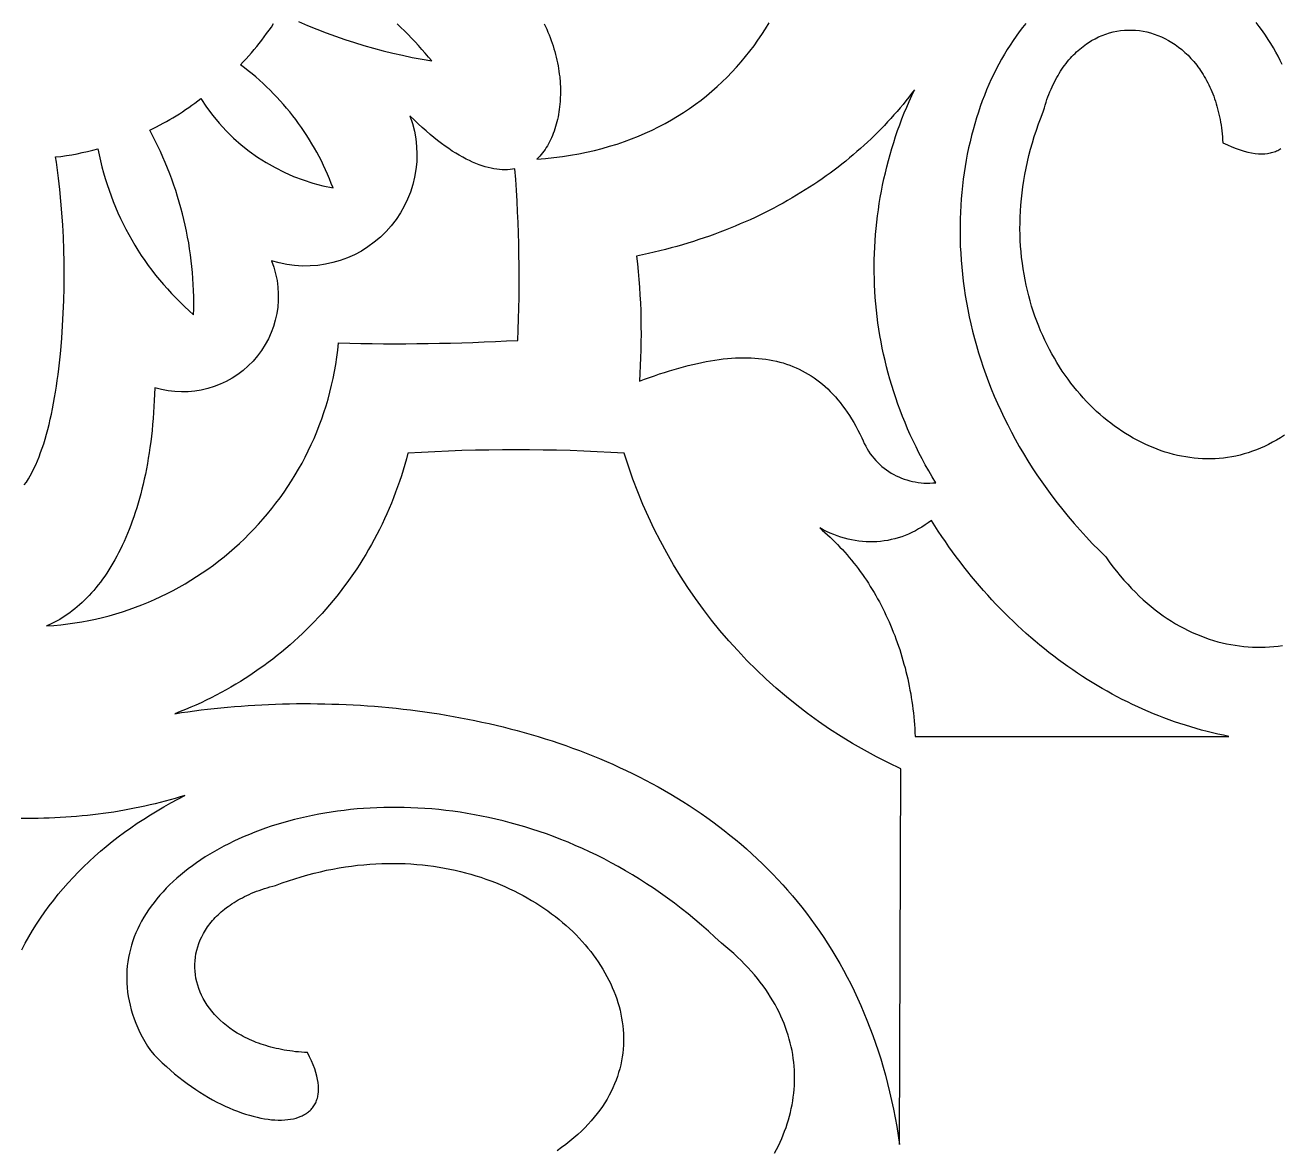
# Model space of a CAD drawing. Extents: x -4950 to -2150, y -1354 to 1346.
# Drawn here: x -4598.9 to -4386.9, y 801.8 to 991.7 of the extents above; entities that cross this region are included whole.
import ezdxf

# ---------------------------------------------------------------- set-up
doc = ezdxf.new("R2010")
doc.units = 0
doc.layers.add('LAYER_1', color=18, linetype='CONTINUOUS')

msp = doc.modelspace()

# ---------------------------------------------------------------- linework, layer by layer
at = {"layer": 'LAYER_1'}
for points in [[(-4552.79, 992.28), (-4551.24, 991.62), (-4549.68, 990.99), (-4548.11, 990.39), (-4546.53, 989.81), (-4544.94, 989.27), (-4543.34, 988.75), (-4541.73, 988.26), (-4540.12, 987.8), (-4538.49, 987.37), (-4536.86, 986.96), (-4535.22, 986.59), (-4533.57, 986.24), (-4531.91, 985.93), (-4530.25, 985.64), (-4530.81, 986.3), (-4531.37, 986.95), (-4531.94, 987.59), (-4532.51, 988.23), (-4533.1, 988.86), (-4533.69, 989.48), (-4534.28, 990.09), (-4534.89, 990.7), (-4535.5, 991.3), (-4536.12, 991.89)], [(-4511.32, 991.9), (-4511.1, 991.44), (-4510.88, 990.98), (-4510.68, 990.52), (-4510.48, 990.06), (-4510.29, 989.59), (-4510.12, 989.12), (-4509.95, 988.65), (-4509.79, 988.18), (-4509.65, 987.71), (-4509.51, 987.23), (-4509.38, 986.75), (-4509.26, 986.28), (-4509.15, 985.8), (-4509.05, 985.32), (-4508.96, 984.84), (-4508.88, 984.37), (-4508.81, 983.89), (-4508.75, 983.42), (-4508.69, 982.94), (-4508.61, 982), (-4508.57, 981.07), (-4508.56, 980.14), (-4508.59, 979.23), (-4508.62, 978.78), (-4508.66, 978.34), (-4508.7, 977.9), (-4508.76, 977.46), (-4508.82, 977.03), (-4508.89, 976.6), (-4508.97, 976.18), (-4509.06, 975.76), (-4509.16, 975.36), (-4509.26, 974.95), (-4509.38, 974.56), (-4509.5, 974.17), (-4509.63, 973.78), (-4509.77, 973.41), (-4509.91, 973.04), (-4510.07, 972.68), (-4510.23, 972.33), (-4510.4, 971.98), (-4510.58, 971.65), (-4510.77, 971.32), (-4510.96, 971.01), (-4511.16, 970.7), (-4511.37, 970.4), (-4511.59, 970.12), (-4511.82, 969.84), (-4512.05, 969.58), (-4512.29, 969.32), (-4512.54, 969.08), (-4511.09, 969.19), (-4509.65, 969.34), (-4508.24, 969.52), (-4506.85, 969.72), (-4505.48, 969.97), (-4504.14, 970.24), (-4502.82, 970.54), (-4501.53, 970.87), (-4500.25, 971.23), (-4499, 971.62), (-4497.77, 972.03), (-4496.57, 972.48), (-4495.39, 972.95), (-4494.23, 973.45), (-4493.09, 973.97), (-4491.98, 974.52), (-4490.89, 975.09), (-4489.82, 975.69), (-4488.78, 976.32), (-4487.76, 976.96), (-4486.76, 977.63), (-4485.78, 978.32), (-4484.83, 979.04), (-4483.9, 979.78), (-4483, 980.53), (-4482.12, 981.31), (-4481.26, 982.11), (-4480.42, 982.92), (-4479.6, 983.76), (-4478.81, 984.61), (-4478.05, 985.49), (-4477.3, 986.38), (-4476.58, 987.28), (-4475.88, 988.21), (-4475.21, 989.15), (-4474.55, 990.1), (-4473.92, 991.07), (-4473.32, 992.06)], [(-4430, 991.95), (-4430.55, 991.27), (-4431.09, 990.56), (-4431.62, 989.83), (-4432.14, 989.09), (-4432.64, 988.33), (-4433.13, 987.55), (-4433.61, 986.76), (-4434.08, 985.95), (-4434.54, 985.12), (-4434.98, 984.27), (-4435.4, 983.42), (-4435.82, 982.54), (-4436.22, 981.65), (-4436.61, 980.75), (-4436.98, 979.83), (-4437.34, 978.9), (-4437.68, 977.95), (-4438.01, 976.99), (-4438.32, 976.02), (-4438.62, 975.03), (-4438.9, 974.04), (-4439.16, 973.03), (-4439.41, 972.01), (-4439.65, 970.97), (-4439.87, 969.93), (-4440.07, 968.88), (-4440.25, 967.81), (-4440.42, 966.74), (-4440.56, 965.66), (-4440.7, 964.56), (-4440.81, 963.46), (-4440.9, 962.35), (-4440.98, 961.23), (-4441.04, 960.1), (-4441.08, 958.97), (-4441.1, 957.83), (-4441.1, 956.68), (-4441.08, 955.52), (-4441.05, 954.36), (-4440.99, 953.19), (-4440.91, 952.02), (-4440.81, 950.84), (-4440.69, 949.65), (-4440.55, 948.46), (-4440.39, 947.27), (-4440.21, 946.07), (-4440.01, 944.87), (-4439.78, 943.67), (-4439.54, 942.46), (-4439.27, 941.25), (-4438.98, 940.03), (-4438.66, 938.82), (-4438.33, 937.6), (-4437.97, 936.38), (-4437.58, 935.17), (-4437.18, 933.95), (-4436.75, 932.72), (-4436.29, 931.5), (-4435.82, 930.28), (-4435.31, 929.06), (-4434.79, 927.84), (-4434.23, 926.63), (-4433.66, 925.41), (-4433.05, 924.2), (-4432.43, 922.98), (-4431.77, 921.78), (-4431.09, 920.57), (-4430.39, 919.37), (-4429.66, 918.17), (-4428.9, 916.97), (-4428.11, 915.78), (-4427.3, 914.59), (-4426.46, 913.41), (-4425.59, 912.23), (-4424.7, 911.06), (-4423.77, 909.89), (-4422.82, 908.73), (-4421.84, 907.58), (-4420.83, 906.43), (-4419.8, 905.29), (-4418.73, 904.16), (-4417.63, 903.04), (-4416.51, 901.92), (-4415.91, 901.09), (-4415.3, 900.28), (-4414.68, 899.5), (-4414.06, 898.74), (-4413.43, 898.01), (-4412.79, 897.3), (-4412.15, 896.61), (-4411.5, 895.95), (-4410.84, 895.32), (-4410.18, 894.71), (-4409.52, 894.12), (-4408.84, 893.55), (-4408.17, 893.01), (-4407.49, 892.5), (-4406.8, 892), (-4406.11, 891.53), (-4405.42, 891.08), (-4404.72, 890.66), (-4404.02, 890.26), (-4403.31, 889.88), (-4402.61, 889.52), (-4401.9, 889.18), (-4401.18, 888.87), (-4400.47, 888.58), (-4399.75, 888.31), (-4399.03, 888.06), (-4398.3, 887.83), (-4397.58, 887.62), (-4396.85, 887.44), (-4396.13, 887.28), (-4395.4, 887.13), (-4394.67, 887.01), (-4393.94, 886.91), (-4393.21, 886.82), (-4392.48, 886.76), (-4391.75, 886.72), (-4391.02, 886.7), (-4390.29, 886.7), (-4389.56, 886.71), (-4388.84, 886.75), (-4388.11, 886.81), (-4387.38, 886.88), (-4386.66, 886.97)], [(-4386.35, 922.48), (-4387.01, 922.05), (-4387.67, 921.64), (-4388.34, 921.27), (-4389.01, 920.91), (-4389.69, 920.58), (-4390.37, 920.28), (-4391.06, 920), (-4391.75, 919.75), (-4392.44, 919.52), (-4393.13, 919.31), (-4393.83, 919.12), (-4394.53, 918.96), (-4395.23, 918.83), (-4395.94, 918.71), (-4396.64, 918.62), (-4397.35, 918.56), (-4398.05, 918.51), (-4398.76, 918.49), (-4399.46, 918.48), (-4400.17, 918.51), (-4400.88, 918.55), (-4401.58, 918.61), (-4402.29, 918.69), (-4402.99, 918.8), (-4403.69, 918.92), (-4404.39, 919.07), (-4405.08, 919.24), (-4405.78, 919.42), (-4406.47, 919.63), (-4407.16, 919.86), (-4407.84, 920.1), (-4408.52, 920.37), (-4409.2, 920.65), (-4409.87, 920.95), (-4410.53, 921.27), (-4411.19, 921.61), (-4411.85, 921.97), (-4412.5, 922.35), (-4413.14, 922.74), (-4413.78, 923.15), (-4414.41, 923.58), (-4415.04, 924.02), (-4415.65, 924.49), (-4416.26, 924.97), (-4416.86, 925.46), (-4417.46, 925.97), (-4418.04, 926.5), (-4418.62, 927.04), (-4419.19, 927.6), (-4419.74, 928.18), (-4420.29, 928.76), (-4420.83, 929.37), (-4421.36, 929.99), (-4421.87, 930.62), (-4422.38, 931.27), (-4422.87, 931.93), (-4423.36, 932.61), (-4423.83, 933.3), (-4424.29, 934), (-4424.73, 934.72), (-4425.17, 935.45), (-4425.59, 936.19), (-4426, 936.94), (-4426.39, 937.71), (-4426.77, 938.49), (-4427.14, 939.28), (-4427.49, 940.08), (-4427.82, 940.9), (-4428.14, 941.73), (-4428.45, 942.56), (-4428.74, 943.41), (-4429.01, 944.27), (-4429.27, 945.14), (-4429.51, 946.02), (-4429.73, 946.91), (-4429.94, 947.81), (-4430.13, 948.72), (-4430.3, 949.64), (-4430.45, 950.56), (-4430.58, 951.5), (-4430.7, 952.45), (-4430.79, 953.4), (-4430.87, 954.36), (-4430.93, 955.33), (-4430.96, 956.31), (-4430.98, 957.3), (-4430.97, 958.29), (-4430.95, 959.29), (-4430.9, 960.3), (-4430.83, 961.32), (-4430.74, 962.34), (-4430.63, 963.37), (-4430.49, 964.4), (-4430.33, 965.44), (-4430.15, 966.49), (-4429.95, 967.54), (-4429.72, 968.6), (-4429.46, 969.66), (-4429.19, 970.73), (-4428.88, 971.8), (-4428.56, 972.88), (-4428.21, 973.96), (-4427.83, 975.04), (-4427.42, 976.13), (-4426.99, 977.23), (-4426.86, 977.71), (-4426.72, 978.19), (-4426.57, 978.66), (-4426.42, 979.11), (-4426.26, 979.56), (-4426.09, 980), (-4425.92, 980.43), (-4425.74, 980.85), (-4425.56, 981.27), (-4425.37, 981.67), (-4425.17, 982.07), (-4424.97, 982.45), (-4424.77, 982.83), (-4424.56, 983.2), (-4424.35, 983.55), (-4424.13, 983.9), (-4423.9, 984.25), (-4423.67, 984.58), (-4423.44, 984.9), (-4423.2, 985.22), (-4422.96, 985.52), (-4422.72, 985.82), (-4422.47, 986.11), (-4422.21, 986.39), (-4421.95, 986.66), (-4421.69, 986.92), (-4421.43, 987.17), (-4421.16, 987.42), (-4420.89, 987.65), (-4420.61, 987.88), (-4420.34, 988.1), (-4420.05, 988.31), (-4419.77, 988.51), (-4419.48, 988.71), (-4418.9, 989.07), (-4418.31, 989.4), (-4417.71, 989.69), (-4417.11, 989.95), (-4416.49, 990.18), (-4415.87, 990.37), (-4415.25, 990.54), (-4414.62, 990.66), (-4413.99, 990.76), (-4413.36, 990.82), (-4412.72, 990.86), (-4412.08, 990.85), (-4411.45, 990.82), (-4410.82, 990.76), (-4410.18, 990.66), (-4409.56, 990.53), (-4408.93, 990.37), (-4408.31, 990.18), (-4407.7, 989.96), (-4407.09, 989.71), (-4406.5, 989.42), (-4405.91, 989.11), (-4405.33, 988.77), (-4404.76, 988.39), (-4404.2, 987.99), (-4403.66, 987.55), (-4403.13, 987.09), (-4402.61, 986.6), (-4402.11, 986.08), (-4401.62, 985.52), (-4401.15, 984.94), (-4400.93, 984.64), (-4400.7, 984.33), (-4400.49, 984.02), (-4400.27, 983.69), (-4400.06, 983.36), (-4399.86, 983.03), (-4399.66, 982.68), (-4399.47, 982.33), (-4399.28, 981.97), (-4399.1, 981.61), (-4398.92, 981.24), (-4398.75, 980.86), (-4398.59, 980.47), (-4398.43, 980.08), (-4398.28, 979.68), (-4398.13, 979.27), (-4397.99, 978.86), (-4397.86, 978.43), (-4397.73, 978.01), (-4397.61, 977.57), (-4397.5, 977.13), (-4397.39, 976.68), (-4397.29, 976.23), (-4397.2, 975.77), (-4397.12, 975.3), (-4397.04, 974.82), (-4396.97, 974.34), (-4396.91, 973.85), (-4396.85, 973.36), (-4396.81, 972.86), (-4396.77, 972.35), (-4396.74, 971.83), (-4395.97, 971.47), (-4395.22, 971.15), (-4394.51, 970.87), (-4393.81, 970.63), (-4393.15, 970.42), (-4392.5, 970.26), (-4391.89, 970.13), (-4391.29, 970.04), (-4390.73, 969.99), (-4390.19, 969.97), (-4389.67, 969.99), (-4389.18, 970.03), (-4388.94, 970.07), (-4388.71, 970.12), (-4388.49, 970.17), (-4388.27, 970.23), (-4388.06, 970.3), (-4387.85, 970.37), (-4387.65, 970.46), (-4387.46, 970.55), (-4387.27, 970.64), (-4387.09, 970.75), (-4386.92, 970.86)], [(-4386.72, 985.03), (-4387.05, 985.73), (-4387.41, 986.43), (-4387.79, 987.14), (-4388.2, 987.85), (-4388.63, 988.56), (-4389.08, 989.28), (-4389.55, 989.99), (-4390.05, 990.71), (-4390.58, 991.43), (-4391.12, 992.14)], [(-4599.48, 835.61), (-4598.9, 836.71), (-4598.3, 837.8), (-4597.66, 838.88), (-4597, 839.93), (-4596.32, 840.98), (-4595.61, 842), (-4594.87, 843.02), (-4594.11, 844.01), (-4593.33, 844.99), (-4592.52, 845.95), (-4591.68, 846.9), (-4590.83, 847.83), (-4589.95, 848.75), (-4589.05, 849.64), (-4588.12, 850.52), (-4587.18, 851.39), (-4586.22, 852.24), (-4585.23, 853.07), (-4584.22, 853.88), (-4583.2, 854.68), (-4582.15, 855.46), (-4581.09, 856.22), (-4580.01, 856.96), (-4578.91, 857.69), (-4577.79, 858.4), (-4576.65, 859.09), (-4575.5, 859.76), (-4574.33, 860.42), (-4573.15, 861.06), (-4571.95, 861.68), (-4572.78, 861.42), (-4573.61, 861.17), (-4574.45, 860.93), (-4575.3, 860.7), (-4576.14, 860.48), (-4576.99, 860.26), (-4577.85, 860.06), (-4578.71, 859.86), (-4579.57, 859.67), (-4580.44, 859.5), (-4581.31, 859.33), (-4582.18, 859.17), (-4583.06, 859.01), (-4583.95, 858.87), (-4584.83, 858.74), (-4585.73, 858.61), (-4586.62, 858.5), (-4587.52, 858.39), (-4588.42, 858.29), (-4589.33, 858.2), (-4590.25, 858.12), (-4591.16, 858.05), (-4592.08, 857.98), (-4593.01, 857.93), (-4593.93, 857.89), (-4594.87, 857.85), (-4595.8, 857.82), (-4596.75, 857.8), (-4597.69, 857.79), (-4598.64, 857.79), (-4599.59, 857.8)], [(-4472.4, 801.3), (-4472.08, 801.9), (-4471.77, 802.52), (-4471.49, 803.13), (-4471.21, 803.75), (-4470.95, 804.37), (-4470.71, 805), (-4470.48, 805.63), (-4470.27, 806.26), (-4470.08, 806.89), (-4469.9, 807.53), (-4469.74, 808.17), (-4469.59, 808.81), (-4469.46, 809.45), (-4469.35, 810.1), (-4469.26, 810.75), (-4469.18, 811.39), (-4469.11, 812.05), (-4469.07, 812.7), (-4469.04, 813.35), (-4469.03, 814), (-4469.04, 814.66), (-4469.07, 815.31), (-4469.11, 815.97), (-4469.17, 816.62), (-4469.25, 817.28), (-4469.35, 817.93), (-4469.46, 818.59), (-4469.6, 819.24), (-4469.75, 819.9), (-4469.92, 820.55), (-4470.11, 821.2), (-4470.32, 821.85), (-4470.55, 822.5), (-4470.79, 823.15), (-4471.06, 823.8), (-4471.35, 824.44), (-4471.65, 825.09), (-4471.98, 825.73), (-4472.32, 826.37), (-4472.69, 827), (-4473.07, 827.64), (-4473.48, 828.27), (-4473.91, 828.89), (-4474.35, 829.52), (-4474.82, 830.14), (-4475.31, 830.76), (-4475.81, 831.37), (-4476.34, 831.98), (-4476.89, 832.59), (-4477.47, 833.19), (-4478.06, 833.79), (-4478.67, 834.38), (-4479.31, 834.97), (-4479.97, 835.55), (-4480.65, 836.13), (-4481.35, 836.71), (-4482.47, 837.76), (-4483.59, 838.78), (-4484.72, 839.77), (-4485.86, 840.74), (-4487.01, 841.68), (-4488.16, 842.6), (-4489.32, 843.48), (-4490.49, 844.35), (-4491.66, 845.18), (-4492.84, 845.99), (-4494.02, 846.77), (-4495.21, 847.53), (-4496.4, 848.26), (-4497.59, 848.97), (-4498.79, 849.65), (-4500, 850.31), (-4501.2, 850.95), (-4502.41, 851.56), (-4503.63, 852.14), (-4504.84, 852.7), (-4506.06, 853.24), (-4507.27, 853.76), (-4508.49, 854.25), (-4509.71, 854.72), (-4510.93, 855.16), (-4512.15, 855.59), (-4513.37, 855.99), (-4514.59, 856.37), (-4515.81, 856.73), (-4517.03, 857.06), (-4518.25, 857.37), (-4519.46, 857.67), (-4520.68, 857.94), (-4521.89, 858.19), (-4523.09, 858.42), (-4524.3, 858.63), (-4525.5, 858.82), (-4526.7, 858.99), (-4527.89, 859.14), (-4529.08, 859.27), (-4530.27, 859.38), (-4531.45, 859.47), (-4532.62, 859.54), (-4533.79, 859.6), (-4534.95, 859.63), (-4536.11, 859.65), (-4537.26, 859.65), (-4538.4, 859.63), (-4539.53, 859.59), (-4540.66, 859.54), (-4541.78, 859.46), (-4542.89, 859.38), (-4543.99, 859.27), (-4545.08, 859.15), (-4546.17, 859.01), (-4547.24, 858.85), (-4548.31, 858.68), (-4549.36, 858.5), (-4550.4, 858.29), (-4551.44, 858.08), (-4552.46, 857.84), (-4553.47, 857.59), (-4554.46, 857.33), (-4555.45, 857.05), (-4556.42, 856.76), (-4557.38, 856.46), (-4558.33, 856.14), (-4559.26, 855.8), (-4560.18, 855.45), (-4561.08, 855.09), (-4561.97, 854.72), (-4562.84, 854.33), (-4563.7, 853.93), (-4564.55, 853.52), (-4565.37, 853.1), (-4566.19, 852.66), (-4566.98, 852.22), (-4567.76, 851.76), (-4568.52, 851.29), (-4569.26, 850.8), (-4569.99, 850.31), (-4570.7, 849.81), (-4571.38, 849.29), (-4572.05, 848.77), (-4572.7, 848.23), (-4573.33, 847.69), (-4573.94, 847.13), (-4574.54, 846.57), (-4575.11, 845.99), (-4575.65, 845.41), (-4576.18, 844.82), (-4576.69, 844.22), (-4577.17, 843.61), (-4577.64, 842.99), (-4578.08, 842.37), (-4578.49, 841.74), (-4578.89, 841.1), (-4579.26, 840.45), (-4579.6, 839.79), (-4579.92, 839.13), (-4580.22, 838.46), (-4580.5, 837.78), (-4580.74, 837.1), (-4580.96, 836.41), (-4581.16, 835.72), (-4581.33, 835.02), (-4581.47, 834.31), (-4581.59, 833.6), (-4581.68, 832.89), (-4581.74, 832.17), (-4581.78, 831.44), (-4581.78, 830.71), (-4581.76, 829.98), (-4581.71, 829.24), (-4581.63, 828.49), (-4581.52, 827.75), (-4581.38, 827), (-4581.21, 826.25), (-4581.01, 825.49), (-4580.78, 824.73), (-4580.52, 823.97), (-4580.23, 823.21), (-4579.9, 822.44), (-4579.54, 821.67), (-4579.15, 820.9), (-4578.73, 820.13), (-4578.28, 819.36), (-4577.79, 818.59), (-4577.12, 817.88), (-4576.45, 817.2), (-4575.77, 816.54), (-4575.09, 815.9), (-4574.39, 815.28), (-4573.69, 814.69), (-4572.99, 814.11), (-4572.28, 813.56), (-4571.57, 813.03), (-4570.86, 812.52), (-4570.14, 812.03), (-4569.42, 811.56), (-4568.71, 811.12), (-4567.99, 810.7), (-4567.28, 810.3), (-4566.57, 809.92), (-4565.86, 809.56), (-4565.16, 809.23), (-4564.46, 808.92), (-4563.76, 808.63), (-4563.08, 808.36), (-4562.4, 808.11), (-4561.73, 807.89), (-4561.06, 807.69), (-4560.41, 807.51), (-4559.77, 807.35), (-4559.14, 807.21), (-4558.52, 807.1), (-4557.92, 807.01), (-4557.32, 806.94), (-4556.75, 806.9), (-4556.19, 806.88), (-4555.64, 806.88), (-4555.11, 806.9), (-4554.6, 806.95), (-4554.11, 807.01), (-4553.64, 807.1), (-4553.19, 807.22), (-4552.76, 807.35), (-4552.35, 807.51), (-4552.16, 807.6), (-4551.97, 807.69), (-4551.78, 807.79), (-4551.6, 807.9), (-4551.43, 808.01), (-4551.27, 808.13), (-4551.11, 808.25), (-4550.96, 808.38), (-4550.81, 808.51), (-4550.67, 808.65), (-4550.54, 808.8), (-4550.41, 808.95), (-4550.29, 809.1), (-4550.18, 809.27), (-4550.07, 809.43), (-4549.97, 809.61), (-4549.88, 809.79), (-4549.8, 809.97), (-4549.73, 810.17), (-4549.66, 810.36), (-4549.6, 810.57), (-4549.54, 810.78), (-4549.5, 810.99), (-4549.46, 811.21), (-4549.41, 811.67), (-4549.4, 812.15), (-4549.42, 812.66), (-4549.47, 813.19), (-4549.56, 813.74), (-4549.69, 814.31), (-4549.85, 814.91), (-4550.05, 815.54), (-4550.3, 816.18), (-4550.58, 816.85), (-4550.9, 817.55), (-4551.26, 818.26), (-4551.78, 818.29), (-4552.28, 818.33), (-4552.79, 818.37), (-4553.28, 818.42), (-4553.77, 818.48), (-4554.25, 818.55), (-4554.73, 818.62), (-4555.19, 818.7), (-4555.66, 818.78), (-4556.11, 818.88), (-4556.56, 818.98), (-4557, 819.08), (-4557.44, 819.19), (-4557.86, 819.31), (-4558.28, 819.44), (-4558.7, 819.57), (-4559.11, 819.7), (-4559.51, 819.84), (-4559.9, 819.99), (-4560.28, 820.15), (-4560.66, 820.3), (-4561.04, 820.47), (-4561.4, 820.64), (-4561.76, 820.81), (-4562.11, 820.99), (-4562.46, 821.18), (-4563.12, 821.56), (-4563.76, 821.96), (-4564.37, 822.38), (-4564.95, 822.82), (-4565.5, 823.27), (-4566.03, 823.74), (-4566.52, 824.22), (-4566.98, 824.72), (-4567.42, 825.23), (-4567.82, 825.75), (-4568.2, 826.28), (-4568.54, 826.82), (-4568.85, 827.37), (-4569.14, 827.93), (-4569.39, 828.49), (-4569.61, 829.06), (-4569.8, 829.64), (-4569.96, 830.22), (-4570.09, 830.81), (-4570.19, 831.4), (-4570.25, 831.99), (-4570.28, 832.58), (-4570.28, 833.17), (-4570.25, 833.77), (-4570.19, 834.36), (-4570.09, 834.95), (-4569.97, 835.53), (-4569.8, 836.12), (-4569.61, 836.69), (-4569.38, 837.27), (-4569.12, 837.83), (-4568.83, 838.39), (-4568.5, 838.94), (-4568.14, 839.48), (-4567.94, 839.75), (-4567.74, 840.02), (-4567.53, 840.28), (-4567.31, 840.54), (-4567.08, 840.79), (-4566.85, 841.05), (-4566.6, 841.3), (-4566.35, 841.54), (-4566.09, 841.79), (-4565.82, 842.03), (-4565.54, 842.26), (-4565.25, 842.5), (-4564.95, 842.73), (-4564.64, 842.95), (-4564.33, 843.17), (-4564.01, 843.39), (-4563.67, 843.6), (-4563.33, 843.81), (-4562.98, 844.02), (-4562.62, 844.22), (-4562.26, 844.41), (-4561.88, 844.61), (-4561.49, 844.79), (-4561.1, 844.97), (-4560.7, 845.15), (-4560.28, 845.32), (-4559.86, 845.49), (-4559.43, 845.65), (-4558.99, 845.8), (-4558.54, 845.95), (-4558.08, 846.09), (-4557.62, 846.23), (-4557.14, 846.36), (-4556.66, 846.49), (-4555.56, 846.89), (-4554.47, 847.27), (-4553.39, 847.62), (-4552.31, 847.95), (-4551.23, 848.25), (-4550.16, 848.53), (-4549.09, 848.79), (-4548.03, 849.03), (-4546.97, 849.24), (-4545.92, 849.43), (-4544.87, 849.6), (-4543.83, 849.75), (-4542.8, 849.88), (-4541.77, 849.98), (-4540.75, 850.07), (-4539.73, 850.13), (-4538.72, 850.18), (-4537.72, 850.2), (-4536.73, 850.2), (-4535.74, 850.19), (-4534.76, 850.16), (-4533.79, 850.1), (-4532.83, 850.03), (-4531.87, 849.94), (-4530.93, 849.84), (-4529.99, 849.71), (-4529.06, 849.57), (-4528.15, 849.41), (-4527.24, 849.24), (-4526.34, 849.04), (-4525.45, 848.84), (-4524.57, 848.61), (-4523.7, 848.37), (-4522.84, 848.12), (-4521.99, 847.85), (-4521.15, 847.56), (-4520.33, 847.26), (-4519.51, 846.95), (-4518.71, 846.62), (-4517.92, 846.28), (-4517.14, 845.93), (-4516.37, 845.56), (-4515.62, 845.18), (-4514.87, 844.79), (-4514.15, 844.38), (-4513.43, 843.96), (-4512.73, 843.54), (-4512.04, 843.1), (-4511.36, 842.65), (-4510.7, 842.18), (-4510.05, 841.71), (-4509.42, 841.23), (-4508.8, 840.74), (-4508.19, 840.24), (-4507.6, 839.72), (-4507.03, 839.2), (-4506.47, 838.68), (-4505.93, 838.14), (-4505.4, 837.59), (-4504.89, 837.04), (-4504.39, 836.48), (-4503.92, 835.91), (-4503.45, 835.34), (-4503.01, 834.75), (-4502.58, 834.16), (-4502.17, 833.57), (-4501.78, 832.97), (-4501.4, 832.36), (-4501.04, 831.75), (-4500.7, 831.13), (-4500.38, 830.51), (-4500.08, 829.89), (-4499.8, 829.26), (-4499.53, 828.62), (-4499.29, 827.98), (-4499.06, 827.34), (-4498.85, 826.7), (-4498.67, 826.05), (-4498.5, 825.4), (-4498.35, 824.75), (-4498.23, 824.1), (-4498.12, 823.44), (-4498.04, 822.78), (-4497.98, 822.13), (-4497.93, 821.47), (-4497.91, 820.81), (-4497.92, 820.15), (-4497.94, 819.49), (-4497.98, 818.83), (-4498.05, 818.17), (-4498.14, 817.52), (-4498.26, 816.86), (-4498.39, 816.21), (-4498.55, 815.55), (-4498.74, 814.9), (-4498.94, 814.25), (-4499.17, 813.61), (-4499.43, 812.97), (-4499.71, 812.33), (-4500.01, 811.69), (-4500.34, 811.06), (-4500.69, 810.43), (-4501.07, 809.81), (-4501.48, 809.19), (-4501.91, 808.57), (-4502.36, 807.96), (-4502.84, 807.36), (-4503.35, 806.76), (-4503.89, 806.17), (-4504.45, 805.58), (-4505.03, 805), (-4505.65, 804.43), (-4506.29, 803.87), (-4506.96, 803.31), (-4507.66, 802.76), (-4508.38, 802.22), (-4509.14, 801.69)]]:
    msp.add_lwpolyline(points, dxfattribs=at)
msp.add_lwpolyline([(-4599.07, 914.08), (-4598.72, 914.57), (-4598.39, 915.09), (-4598.06, 915.64), (-4597.75, 916.22), (-4597.44, 916.83), (-4597.14, 917.47), (-4596.86, 918.13), (-4596.58, 918.82), (-4596.31, 919.53), (-4596.05, 920.27), (-4595.8, 921.03), (-4595.56, 921.82), (-4595.33, 922.62), (-4595.11, 923.45), (-4594.89, 924.3), (-4594.69, 925.17), (-4594.49, 926.05), (-4594.31, 926.95), (-4594.13, 927.87), (-4593.96, 928.81), (-4593.8, 929.76), (-4593.65, 930.72), (-4593.51, 931.7), (-4593.37, 932.69), (-4593.25, 933.69), (-4593.13, 934.7), (-4593.02, 935.72), (-4592.92, 936.75), (-4592.75, 938.83), (-4592.6, 940.95), (-4592.49, 943.08), (-4592.41, 945.22), (-4592.37, 947.37), (-4592.35, 949.51), (-4592.37, 951.65), (-4592.41, 953.77), (-4592.48, 955.88), (-4592.59, 957.95), (-4592.72, 959.99), (-4592.88, 961.99), (-4593.07, 963.94), (-4593.28, 965.83), (-4593.53, 967.66), (-4593.66, 968.55), (-4593.8, 969.43), (-4592.88, 969.54), (-4591.97, 969.67), (-4591.07, 969.82), (-4590.17, 969.98), (-4589.28, 970.16), (-4588.39, 970.36), (-4587.51, 970.57), (-4586.64, 970.79), (-4586.43, 969.77), (-4586.21, 968.77), (-4585.96, 967.76), (-4585.69, 966.77), (-4585.41, 965.78), (-4585.1, 964.79), (-4584.77, 963.82), (-4584.42, 962.85), (-4584.06, 961.9), (-4583.67, 960.95), (-4583.26, 960), (-4582.83, 959.07), (-4582.39, 958.15), (-4581.92, 957.24), (-4581.44, 956.33), (-4580.94, 955.44), (-4580.42, 954.56), (-4579.88, 953.69), (-4579.32, 952.83), (-4578.74, 951.98), (-4578.15, 951.14), (-4577.54, 950.32), (-4576.91, 949.51), (-4576.26, 948.71), (-4575.6, 947.92), (-4574.92, 947.15), (-4574.22, 946.39), (-4573.51, 945.64), (-4572.77, 944.91), (-4572.03, 944.19), (-4571.26, 943.49), (-4570.48, 942.8), (-4570.46, 943.82), (-4570.46, 944.84), (-4570.47, 945.85), (-4570.5, 946.87), (-4570.54, 947.88), (-4570.6, 948.9), (-4570.68, 949.91), (-4570.78, 950.92), (-4570.89, 951.92), (-4571.02, 952.93), (-4571.16, 953.93), (-4571.32, 954.92), (-4571.5, 955.92), (-4571.69, 956.91), (-4571.9, 957.9), (-4572.13, 958.88), (-4572.37, 959.86), (-4572.63, 960.84), (-4572.9, 961.81), (-4573.19, 962.78), (-4573.5, 963.75), (-4573.82, 964.7), (-4574.16, 965.66), (-4574.51, 966.61), (-4574.88, 967.55), (-4575.27, 968.48), (-4575.67, 969.42), (-4576.08, 970.34), (-4576.51, 971.26), (-4576.96, 972.17), (-4577.42, 973.08), (-4577.9, 973.98), (-4576.75, 974.53), (-4575.63, 975.12), (-4575.07, 975.42), (-4574.51, 975.74), (-4573.97, 976.06), (-4573.42, 976.38), (-4572.89, 976.72), (-4572.35, 977.07), (-4571.83, 977.42), (-4571.31, 977.78), (-4570.79, 978.15), (-4570.29, 978.53), (-4569.78, 978.92), (-4569.29, 979.31, 0.209037), (-4546.94, 964.2), (-4547.24, 964.98), (-4547.55, 965.75), (-4547.87, 966.51), (-4548.21, 967.27), (-4548.56, 968.01), (-4548.92, 968.76), (-4549.3, 969.49), (-4549.69, 970.22), (-4550.09, 970.94), (-4550.51, 971.65), (-4550.93, 972.35), (-4551.37, 973.04), (-4551.83, 973.73), (-4552.29, 974.41), (-4552.77, 975.08), (-4553.25, 975.74), (-4553.75, 976.39), (-4554.27, 977.04), (-4554.79, 977.67), (-4555.32, 978.3), (-4555.87, 978.91), (-4556.42, 979.52), (-4556.99, 980.11), (-4557.57, 980.7), (-4558.16, 981.27), (-4558.76, 981.84), (-4559.37, 982.39), (-4559.99, 982.94), (-4560.62, 983.47), (-4561.26, 983.99), (-4561.91, 984.5), (-4562.57, 985), (-4562.1, 985.5), (-4561.64, 986), (-4561.18, 986.51), (-4560.73, 987.03), (-4560.28, 987.55), (-4559.84, 988.08), (-4559.41, 988.61), (-4558.99, 989.15), (-4558.57, 989.7), (-4558.16, 990.25), (-4557.76, 990.81), (-4557.36, 991.37), (-4556.98, 991.94)], format="xyb", dxfattribs=at)
for points in [[(-4448.8, 980.76), (-4449.27, 980.15), (-4449.75, 979.53), (-4450.23, 978.92), (-4450.72, 978.31), (-4451.23, 977.71), (-4451.74, 977.12), (-4452.25, 976.52), (-4452.78, 975.94), (-4453.32, 975.35), (-4453.86, 974.77), (-4454.41, 974.2), (-4454.97, 973.63), (-4455.54, 973.07), (-4456.12, 972.51), (-4456.71, 971.96), (-4457.3, 971.41), (-4457.9, 970.86), (-4458.51, 970.33), (-4459.13, 969.79), (-4459.76, 969.27), (-4460.4, 968.75), (-4461.04, 968.23), (-4461.7, 967.72), (-4462.36, 967.22), (-4463.03, 966.72), (-4463.71, 966.23), (-4464.4, 965.74), (-4465.09, 965.26), (-4465.8, 964.79), (-4466.51, 964.32), (-4467.23, 963.86), (-4467.96, 963.41), (-4468.7, 962.96), (-4469.44, 962.52), (-4470.2, 962.08), (-4470.96, 961.65), (-4471.73, 961.23), (-4472.51, 960.82), (-4473.3, 960.41), (-4474.09, 960.01), (-4474.9, 959.62), (-4475.71, 959.23), (-4476.53, 958.85), (-4477.36, 958.48), (-4478.2, 958.12), (-4479.05, 957.76), (-4479.9, 957.41), (-4480.76, 957.07), (-4481.63, 956.74), (-4482.51, 956.41), (-4483.4, 956.09), (-4484.3, 955.78), (-4485.2, 955.48), (-4486.11, 955.19), (-4487.04, 954.9), (-4487.97, 954.62), (-4488.9, 954.35), (-4489.85, 954.09), (-4490.8, 953.84), (-4491.77, 953.6), (-4492.74, 953.36), (-4493.72, 953.14), (-4494.7, 952.92), (-4495.7, 952.71), (-4495.56, 951.39), (-4495.43, 950.08), (-4495.31, 948.76), (-4495.22, 947.44), (-4495.13, 946.12), (-4495.07, 944.8), (-4495.01, 943.48), (-4494.98, 942.16), (-4494.96, 940.83), (-4494.95, 939.51), (-4494.96, 938.19), (-4494.98, 936.87), (-4495.02, 935.54), (-4495.08, 934.22), (-4495.15, 932.9), (-4495.24, 931.58), (-4494.37, 931.91), (-4493.51, 932.22), (-4492.66, 932.52), (-4491.81, 932.81), (-4490.98, 933.08), (-4490.16, 933.34), (-4489.35, 933.58), (-4488.55, 933.81), (-4487.76, 934.03), (-4486.97, 934.23), (-4486.2, 934.42), (-4485.44, 934.59), (-4484.68, 934.75), (-4483.94, 934.9), (-4483.21, 935.03), (-4482.48, 935.15), (-4481.76, 935.25), (-4481.06, 935.34), (-4480.36, 935.41), (-4479.67, 935.46), (-4478.99, 935.51), (-4478.32, 935.53), (-4477.66, 935.55), (-4477, 935.54), (-4476.36, 935.52), (-4475.72, 935.49), (-4475.1, 935.44), (-4474.48, 935.38), (-4473.87, 935.3), (-4473.27, 935.2), (-4472.68, 935.09), (-4472.1, 934.96), (-4471.52, 934.82), (-4470.96, 934.66), (-4470.4, 934.48), (-4469.85, 934.29), (-4469.31, 934.08), (-4468.77, 933.85), (-4468.25, 933.61), (-4467.73, 933.36), (-4467.22, 933.08), (-4466.72, 932.79), (-4466.23, 932.48), (-4465.75, 932.16), (-4465.27, 931.82), (-4464.8, 931.46), (-4464.34, 931.08), (-4463.89, 930.69), (-4463.44, 930.28), (-4463, 929.85), (-4462.57, 929.41), (-4462.15, 928.94), (-4461.74, 928.46), (-4461.33, 927.97), (-4460.93, 927.45), (-4460.54, 926.92), (-4460.15, 926.37), (-4459.77, 925.8), (-4459.4, 925.21), (-4459.04, 924.61), (-4458.68, 923.98), (-4458.33, 923.34), (-4457.99, 922.68), (-4457.65, 922), (-4457.46, 921.53), (-4457.26, 921.07), (-4457.03, 920.62), (-4456.79, 920.18), (-4456.53, 919.76), (-4456.25, 919.35), (-4455.96, 918.96), (-4455.65, 918.58), (-4455.33, 918.21), (-4454.99, 917.86), (-4454.64, 917.53), (-4454.28, 917.21), (-4453.9, 916.91), (-4453.52, 916.62), (-4453.12, 916.35), (-4452.71, 916.09), (-4452.29, 915.85), (-4451.86, 915.63), (-4451.42, 915.42), (-4450.98, 915.24), (-4450.53, 915.07), (-4450.07, 914.92), (-4449.6, 914.78), (-4449.13, 914.67), (-4448.65, 914.58), (-4448.17, 914.5), (-4447.68, 914.44), (-4447.19, 914.4), (-4446.7, 914.39), (-4446.21, 914.39), (-4445.71, 914.41), (-4445.21, 914.46), (-4445.81, 915.45), (-4446.39, 916.45), (-4446.96, 917.46), (-4447.5, 918.47), (-4448.03, 919.48), (-4448.53, 920.5), (-4449.02, 921.52), (-4449.5, 922.54), (-4449.95, 923.57), (-4450.38, 924.6), (-4450.8, 925.64), (-4451.2, 926.68), (-4451.58, 927.72), (-4451.95, 928.76), (-4452.29, 929.81), (-4452.62, 930.86), (-4452.93, 931.91), (-4453.22, 932.96), (-4453.5, 934.02), (-4453.76, 935.07), (-4454, 936.13), (-4454.22, 937.19), (-4454.43, 938.25), (-4454.62, 939.32), (-4454.79, 940.38), (-4454.95, 941.44), (-4455.09, 942.51), (-4455.21, 943.57), (-4455.31, 944.64), (-4455.4, 945.7), (-4455.47, 946.77), (-4455.52, 947.83), (-4455.56, 948.9), (-4455.58, 949.96), (-4455.59, 951.03), (-4455.58, 952.09), (-4455.55, 953.15), (-4455.5, 954.21), (-4455.44, 955.27), (-4455.36, 956.32), (-4455.27, 957.38), (-4455.16, 958.43), (-4455.04, 959.48), (-4454.89, 960.53), (-4454.74, 961.58), (-4454.56, 962.62), (-4454.38, 963.66), (-4454.17, 964.7), (-4453.95, 965.73), (-4453.71, 966.77), (-4453.46, 967.79), (-4453.2, 968.82), (-4452.91, 969.84), (-4452.62, 970.85), (-4452.3, 971.87), (-4451.97, 972.88), (-4451.63, 973.88), (-4451.27, 974.88), (-4450.9, 975.87), (-4450.51, 976.86), (-4450.1, 977.84), (-4449.69, 978.82), (-4449.25, 979.8)], [(-4445.94, 908.1), (-4446.46, 907.7), (-4446.99, 907.32), (-4447.54, 906.97), (-4448.09, 906.64), (-4448.64, 906.33), (-4449.21, 906.05), (-4449.78, 905.79), (-4450.35, 905.55), (-4450.94, 905.34), (-4451.52, 905.15), (-4452.11, 904.98), (-4452.71, 904.84), (-4453.31, 904.72), (-4453.91, 904.62), (-4454.52, 904.55), (-4455.12, 904.5), (-4455.73, 904.47), (-4456.34, 904.47), (-4456.95, 904.49), (-4457.57, 904.53), (-4458.18, 904.6), (-4458.79, 904.68), (-4459.4, 904.79), (-4460.01, 904.93), (-4460.62, 905.08), (-4461.23, 905.26), (-4461.83, 905.46), (-4462.43, 905.69), (-4463.03, 905.93), (-4463.62, 906.2), (-4464.21, 906.49), (-4464.79, 906.81), (-4464.35, 906.43), (-4463.9, 906.05), (-4463.47, 905.66), (-4463.04, 905.26), (-4462.61, 904.85), (-4462.19, 904.44), (-4461.77, 904.02), (-4461.37, 903.59), (-4460.96, 903.16), (-4460.56, 902.72), (-4460.17, 902.28), (-4459.79, 901.82), (-4459.41, 901.36), (-4459.03, 900.9), (-4458.66, 900.43), (-4458.3, 899.95), (-4457.94, 899.47), (-4457.59, 898.98), (-4457.25, 898.48), (-4456.91, 897.98), (-4456.58, 897.47), (-4456.25, 896.96), (-4455.93, 896.44), (-4455.62, 895.92), (-4455.31, 895.39), (-4455.01, 894.86), (-4454.72, 894.32), (-4454.43, 893.77), (-4454.15, 893.23), (-4453.87, 892.67), (-4453.6, 892.11), (-4453.34, 891.55), (-4453.09, 890.98), (-4452.84, 890.41), (-4452.6, 889.83), (-4452.36, 889.25), (-4452.13, 888.67), (-4451.91, 888.08), (-4451.7, 887.49), (-4451.49, 886.89), (-4451.29, 886.29), (-4451.09, 885.69), (-4450.91, 885.08), (-4450.73, 884.47), (-4450.56, 883.85), (-4450.39, 883.23), (-4450.23, 882.61), (-4450.08, 881.99), (-4449.94, 881.36), (-4449.8, 880.73), (-4449.67, 880.1), (-4449.55, 879.46), (-4449.43, 878.82), (-4449.33, 878.18), (-4449.23, 877.53), (-4449.14, 876.89), (-4449.05, 876.24), (-4448.98, 875.59), (-4448.91, 874.93), (-4448.85, 874.28), (-4448.79, 873.62), (-4448.75, 872.96), (-4448.71, 872.3), (-4448.68, 871.64), (-4395.7, 871.63), (-4396.63, 871.82), (-4397.55, 872.02), (-4398.48, 872.23), (-4399.4, 872.46), (-4400.32, 872.7), (-4401.24, 872.96), (-4402.15, 873.23), (-4403.06, 873.51), (-4403.97, 873.8), (-4404.87, 874.11), (-4405.77, 874.43), (-4406.67, 874.76), (-4407.56, 875.1), (-4408.45, 875.46), (-4409.33, 875.83), (-4410.22, 876.21), (-4411.09, 876.61), (-4411.97, 877.02), (-4412.83, 877.44), (-4413.7, 877.87), (-4414.56, 878.31), (-4415.41, 878.77), (-4416.27, 879.24), (-4417.11, 879.72), (-4417.95, 880.21), (-4418.79, 880.72), (-4419.62, 881.23), (-4420.45, 881.76), (-4421.27, 882.3), (-4422.08, 882.85), (-4422.89, 883.42), (-4423.7, 883.99), (-4424.5, 884.58), (-4425.29, 885.17), (-4426.08, 885.78), (-4426.86, 886.4), (-4427.63, 887.04), (-4428.4, 887.68), (-4429.17, 888.33), (-4429.92, 889), (-4430.67, 889.67), (-4431.42, 890.36), (-4432.15, 891.06), (-4432.88, 891.77), (-4433.61, 892.49), (-4434.32, 893.21), (-4435.03, 893.96), (-4435.74, 894.71), (-4436.43, 895.47), (-4437.12, 896.24), (-4437.8, 897.02), (-4438.48, 897.81), (-4439.14, 898.62), (-4439.8, 899.43), (-4440.45, 900.25), (-4441.09, 901.08), (-4441.73, 901.93), (-4442.35, 902.78), (-4442.97, 903.64), (-4443.58, 904.51), (-4444.18, 905.39), (-4444.77, 906.29), (-4445.36, 907.19)]]:
    msp.add_lwpolyline(points, close=True, dxfattribs=at)
for points in [[(-4533.96, 976.37, -0.625155), (-4557.34, 951.91, -0.629642), (-4577.05, 930.48), (-4577.08, 929.41), (-4577.13, 928.35), (-4577.18, 927.31), (-4577.25, 926.28), (-4577.33, 925.27), (-4577.41, 924.27), (-4577.51, 923.29), (-4577.62, 922.31), (-4577.73, 921.36), (-4577.86, 920.42), (-4577.99, 919.49), (-4578.14, 918.57), (-4578.3, 917.67), (-4578.46, 916.79), (-4578.63, 915.92), (-4578.82, 915.06), (-4579.01, 914.22), (-4579.21, 913.39), (-4579.41, 912.57), (-4579.63, 911.77), (-4579.86, 910.98), (-4580.09, 910.21), (-4580.33, 909.45), (-4580.58, 908.71), (-4580.84, 907.98), (-4581.1, 907.26), (-4581.37, 906.56), (-4581.65, 905.87), (-4581.93, 905.19), (-4582.23, 904.53), (-4582.53, 903.88), (-4582.83, 903.25), (-4583.15, 902.63), (-4583.46, 902.03), (-4583.79, 901.43), (-4584.12, 900.86), (-4584.46, 900.29), (-4584.8, 899.74), (-4585.15, 899.21), (-4585.5, 898.68), (-4585.86, 898.18), (-4586.23, 897.68), (-4586.6, 897.2), (-4586.97, 896.73), (-4587.35, 896.28), (-4587.74, 895.84), (-4588.13, 895.41), (-4588.52, 895), (-4588.92, 894.6), (-4589.32, 894.22), (-4589.73, 893.85), (-4590.14, 893.49), (-4590.55, 893.15), (-4590.97, 892.82), (-4591.39, 892.5), (-4591.81, 892.2), (-4592.24, 891.91), (-4592.67, 891.63), (-4593.1, 891.37), (-4593.54, 891.12), (-4593.98, 890.89), (-4594.42, 890.67), (-4594.86, 890.46), (-4595.31, 890.27), (-4594.1, 890.35), (-4592.9, 890.47), (-4591.71, 890.61), (-4590.53, 890.78), (-4589.35, 890.98), (-4588.19, 891.2), (-4587.03, 891.44), (-4585.88, 891.71), (-4584.74, 892.01), (-4583.62, 892.33), (-4582.5, 892.67), (-4581.39, 893.04), (-4580.29, 893.44), (-4579.21, 893.85), (-4578.13, 894.29), (-4577.07, 894.75), (-4576.02, 895.24), (-4574.98, 895.74), (-4573.95, 896.27), (-4572.94, 896.82), (-4571.94, 897.39), (-4570.95, 897.98), (-4569.98, 898.6), (-4569.02, 899.23), (-4568.08, 899.88), (-4567.15, 900.56), (-4566.24, 901.25), (-4565.34, 901.96), (-4564.46, 902.7), (-4563.59, 903.45), (-4562.74, 904.22), (-4561.91, 905), (-4561.09, 905.81), (-4560.3, 906.63), (-4559.52, 907.47), (-4558.75, 908.33), (-4558.01, 909.2), (-4557.28, 910.09), (-4556.58, 911), (-4555.89, 911.92), (-4555.22, 912.86), (-4554.58, 913.81), (-4553.95, 914.78), (-4553.34, 915.76), (-4552.76, 916.75), (-4552.19, 917.77), (-4551.65, 918.79), (-4551.13, 919.83), (-4550.63, 920.88), (-4550.15, 921.94), (-4549.7, 923.02), (-4549.27, 924.11), (-4548.86, 925.21), (-4548.48, 926.32), (-4548.12, 927.45), (-4547.78, 928.58), (-4547.47, 929.73), (-4547.19, 930.89), (-4546.93, 932.06), (-4546.69, 933.23), (-4546.49, 934.42), (-4546.3, 935.62), (-4546.15, 936.82), (-4546.02, 938.04, 0.020022), (-4515.77, 938.47), (-4515.69, 940.28), (-4515.63, 942.09), (-4515.59, 943.9), (-4515.55, 945.71), (-4515.53, 947.52), (-4515.53, 949.33), (-4515.54, 951.14), (-4515.56, 952.95), (-4515.59, 954.76), (-4515.64, 956.57), (-4515.71, 958.38), (-4515.79, 960.19), (-4515.88, 962), (-4515.99, 963.81), (-4516.11, 965.61), (-4516.24, 967.42), (-4516.65, 967.35), (-4517.07, 967.31), (-4517.5, 967.28), (-4517.93, 967.27), (-4518.38, 967.28), (-4518.84, 967.31), (-4519.31, 967.36), (-4519.78, 967.44), (-4520.27, 967.53), (-4520.76, 967.64), (-4521.27, 967.78), (-4521.78, 967.94), (-4522.3, 968.12), (-4522.84, 968.33), (-4523.38, 968.56), (-4523.93, 968.81), (-4524.49, 969.08), (-4525.06, 969.39), (-4525.63, 969.71), (-4526.22, 970.06), (-4526.82, 970.44), (-4527.42, 970.84), (-4528.04, 971.27), (-4528.66, 971.72), (-4529.29, 972.21), (-4529.93, 972.72), (-4530.58, 973.25), (-4531.24, 973.82), (-4531.91, 974.41), (-4532.58, 975.04), (-4533.27, 975.69)], [(-4497.79, 919.44, 0.030769), (-4534.32, 919.44), (-4534.57, 918.48), (-4534.84, 917.52), (-4535.12, 916.57), (-4535.42, 915.62), (-4535.72, 914.68), (-4536.05, 913.75), (-4536.38, 912.83), (-4536.73, 911.91), (-4537.1, 911.01), (-4537.47, 910.11), (-4537.86, 909.21), (-4538.26, 908.33), (-4538.68, 907.45), (-4539.1, 906.58), (-4539.54, 905.72), (-4540, 904.87), (-4540.46, 904.02), (-4540.94, 903.18), (-4541.42, 902.36), (-4541.92, 901.54), (-4542.44, 900.73), (-4542.96, 899.92), (-4543.49, 899.13), (-4544.04, 898.35), (-4544.6, 897.57), (-4545.16, 896.8), (-4545.74, 896.05), (-4546.33, 895.3), (-4546.93, 894.56), (-4547.54, 893.83), (-4548.17, 893.11), (-4548.8, 892.4), (-4549.44, 891.71), (-4550.09, 891.02), (-4550.75, 890.34), (-4551.42, 889.67), (-4552.1, 889.01), (-4552.79, 888.36), (-4553.49, 887.72), (-4554.2, 887.1), (-4554.92, 886.48), (-4555.65, 885.87), (-4556.38, 885.28), (-4557.13, 884.69), (-4557.88, 884.12), (-4558.64, 883.56), (-4559.41, 883.01), (-4560.19, 882.47), (-4560.97, 881.94), (-4561.77, 881.43), (-4562.57, 880.92), (-4563.38, 880.43), (-4564.19, 879.95), (-4565.02, 879.48), (-4565.85, 879.02), (-4566.69, 878.58), (-4567.53, 878.15), (-4568.39, 877.73), (-4569.24, 877.32), (-4570.11, 876.92), (-4570.98, 876.54), (-4571.86, 876.17), (-4572.74, 875.82), (-4573.64, 875.47), (-4572.55, 875.64), (-4571.45, 875.8), (-4570.35, 875.94), (-4569.24, 876.09), (-4568.12, 876.22), (-4567, 876.34), (-4565.87, 876.46), (-4564.74, 876.57), (-4563.6, 876.67), (-4562.45, 876.76), (-4561.3, 876.84), (-4560.14, 876.91), (-4558.98, 876.97), (-4557.82, 877.03), (-4556.65, 877.07), (-4555.47, 877.11), (-4554.29, 877.14), (-4553.11, 877.16), (-4551.93, 877.17), (-4550.74, 877.16), (-4549.55, 877.15), (-4548.35, 877.13), (-4547.15, 877.1), (-4545.96, 877.06), (-4544.75, 877.01), (-4543.55, 876.95), (-4542.34, 876.88), (-4541.14, 876.8), (-4539.93, 876.71), (-4538.72, 876.61), (-4537.51, 876.5), (-4536.3, 876.38), (-4535.09, 876.25), (-4533.88, 876.1), (-4532.67, 875.95), (-4531.46, 875.78), (-4530.25, 875.61), (-4529.04, 875.42), (-4527.83, 875.22), (-4526.62, 875.02), (-4525.41, 874.79), (-4524.21, 874.56), (-4523.01, 874.32), (-4521.81, 874.06), (-4520.61, 873.8), (-4519.41, 873.52), (-4518.22, 873.23), (-4517.03, 872.93), (-4515.85, 872.61), (-4514.66, 872.29), (-4513.48, 871.95), (-4512.31, 871.6), (-4511.14, 871.24), (-4509.97, 870.86), (-4508.81, 870.48), (-4507.65, 870.08), (-4506.5, 869.66), (-4505.35, 869.24), (-4504.21, 868.8), (-4503.07, 868.35), (-4501.94, 867.88), (-4500.81, 867.41), (-4499.7, 866.92), (-4498.58, 866.41), (-4497.48, 865.9), (-4496.38, 865.36), (-4495.29, 864.82), (-4494.21, 864.26), (-4493.13, 863.69), (-4492.07, 863.11), (-4491.01, 862.51), (-4489.95, 861.9), (-4488.91, 861.27), (-4487.88, 860.63), (-4486.85, 859.97), (-4485.84, 859.3), (-4484.83, 858.62), (-4483.84, 857.92), (-4482.85, 857.21), (-4481.87, 856.48), (-4480.91, 855.74), (-4479.95, 854.98), (-4479.01, 854.21), (-4478.07, 853.43), (-4477.15, 852.63), (-4476.24, 851.81), (-4475.34, 850.98), (-4474.46, 850.13), (-4473.58, 849.27), (-4472.72, 848.39), (-4471.87, 847.5), (-4471.03, 846.59), (-4470.21, 845.66), (-4469.4, 844.72), (-4468.6, 843.77), (-4467.81, 842.79), (-4467.04, 841.8), (-4466.29, 840.8), (-4465.55, 839.78), (-4464.82, 838.74), (-4464.11, 837.69), (-4463.41, 836.62), (-4462.73, 835.53), (-4462.07, 834.43), (-4461.42, 833.31), (-4460.78, 832.17), (-4460.16, 831.02), (-4459.56, 829.85), (-4458.98, 828.66), (-4458.41, 827.46), (-4457.86, 826.23), (-4457.32, 824.99), (-4456.81, 823.74), (-4456.31, 822.46), (-4455.83, 821.17), (-4455.36, 819.86), (-4454.92, 818.54), (-4454.49, 817.19), (-4454.09, 815.83), (-4453.7, 814.45), (-4453.33, 813.05), (-4452.98, 811.63), (-4452.65, 810.2), (-4452.35, 808.74), (-4452.06, 807.27), (-4451.79, 805.78), (-4451.54, 804.27), (-4451.31, 802.74), (-4451.07, 866.18, -0.214919)]]:
    msp.add_lwpolyline(points, format="xyb", close=True, dxfattribs=at)

doc.saveas('drawing.dxf')
